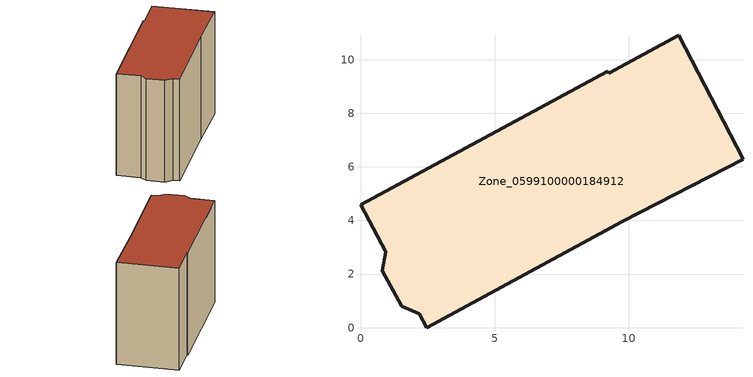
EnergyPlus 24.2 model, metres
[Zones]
Zone_0599100000184912
 floor ground (C_G): 0.82,2.12 0.95,2.83 0,4.59 9.22,9.56 9.26,9.49 11.88,10.9 14.27,6.28 9.78,3.96 2.47,0 2.2,0.51 1.54,0.8 z0
 wall outside (C_F): 0.95,2.83 0.82,2.12 1.54,0.8 2.2,0.51 2.47,0 9.78,3.96 14.27,6.28 11.88,10.9 9.26,9.49 9.22,9.56 0,4.59 0.95,2.83 z0:9.04
 roof outside (C_R): 9.22,9.56 0,4.59 0.95,2.83 0.82,2.12 1.54,0.8 2.2,0.51 2.47,0 9.78,3.96 14.27,6.28 11.88,10.9 9.26,9.49 z9.04
[BUILDING]
Pand.0599100000184912: North Axis=0; Terrain=City; Loads Convergence Tolerance Value=0.04; Temperature Convergence Tolerance Value=0.4; Solar Distribution=FullExterior; Maximum Number of Warmup Days=25; Minimum Number of Warmup Days=1
[Site:Location]
Rotterdam.The.Hague.AP_ZH_NLD Design_Conditions: Latitude=51.96; Longitude=4.45; Time Zone=1; Elevation=-4.5
[SITE:GROUNDTEMPERATURE:BUILDINGSURFACE]
18, 18, 18, 18, 18, 18, 18, 18, 18, 18, 18, 18
[MATERIAL] Thermal Absorptance=0.9; Solar Absorptance=0.7; Visible Absorptance=0.7
Name | Roughness | Thickness | Conductivity | Density | Specific Heat
G.TC.1946 | MediumSmooth | 0.15 | 1 | 540 | 1210
F.TC.1946 | Rough | 0.3 | 0.857143 | 1920 | 840
R.TC.1946 | MediumRough | 0.2 | 0.909091 | 1500 | 1000
[CONSTRUCTION]
C_G: G.TC.1946
C_F: F.TC.1946
C_R: R.TC.1946
[ZONE]
Zone_0599100000184912: Type=1; Multiplier=1; Ceiling Height=Autocalculate; Volume=Autocalculate; Floor Area=autocalculate; Part of Total Floor Area=Yes
[ZONEINFILTRATION:DESIGNFLOWRATE]
Infil_Zone_0599100000184912: Zone or ZoneList or Space or SpaceList=Zone_0599100000184912; Schedule=AlwaysOn; Design Flow Rate Calculation Method=Flow/Area; Flow Rate per Floor Area=0.003; Constant Term Coefficient=1; Temperature Term Coefficient=0; Velocity Term Coefficient=0; Velocity Squared Term Coefficient=0
[HVACTEMPLATE:ZONE:IDEALLOADSAIRSYSTEM]
Zone_0599100000184912: Maximum Heating Supply Air Temperature=50; Minimum Cooling Supply Air Temperature=13; Maximum Heating Supply Air Humidity Ratio=0.0156; Minimum Cooling Supply Air Humidity Ratio=0.0077; Heating Limit=NoLimit; Cooling Limit=NoLimit; Dehumidification Control Type=ConstantSensibleHeatRatio; Cooling Sensible Heat Ratio=0.7; Dehumidification Setpoint=60; Humidification Control Type=None; Humidification Setpoint=30; Outdoor Air Method=None; Outdoor Air Flow Rate per Person=0.00944; Outdoor Air Flow Rate per Zone Floor Area=0; Outdoor Air Flow Rate per Zone=0; Demand Controlled Ventilation Type=None; Outdoor Air Economizer Type=NoEconomizer; Heat Recovery Type=None; Sensible Heat Recovery Effectiveness=0.7; Latent Heat Recovery Effectiveness=0.65
[ZONECONTROL:THERMOSTAT]
ThermostatControl_Zone_0599100000184912: Zone or ZoneList=Zone_0599100000184912; Control Type Schedule=DualSetpointControlType; Control 1=Thermostat_Zone_0599100000184912; Temperature Difference Between Cutout And Setpoint=0
[THERMOSTATSETPOINT:DUALSETPOINT]
Thermostat_Zone_0599100000184912: Heating Setpoint Temperature Schedule=HeatingSetpoint_Zone_0599100000184912; Cooling Setpoint Temperature Schedule=CoolingSetpoint_Zone_0599100000184912
[SCHEDULE:COMPACT]
HeatingSetpoint_Zone_0599100000184912: Through: 12/31, For: AllDays, Until: 24:00, 21
CoolingSetpoint_Zone_0599100000184912: Through: 12/31, For: AllDays, Until: 24:00, 24
DualSetpointControlType: Through: 12/31, For: AllDays, Until: 24:00, 4
AlwaysOn: Through: 12/31, For: AllDays, Until: 24:00, 1
